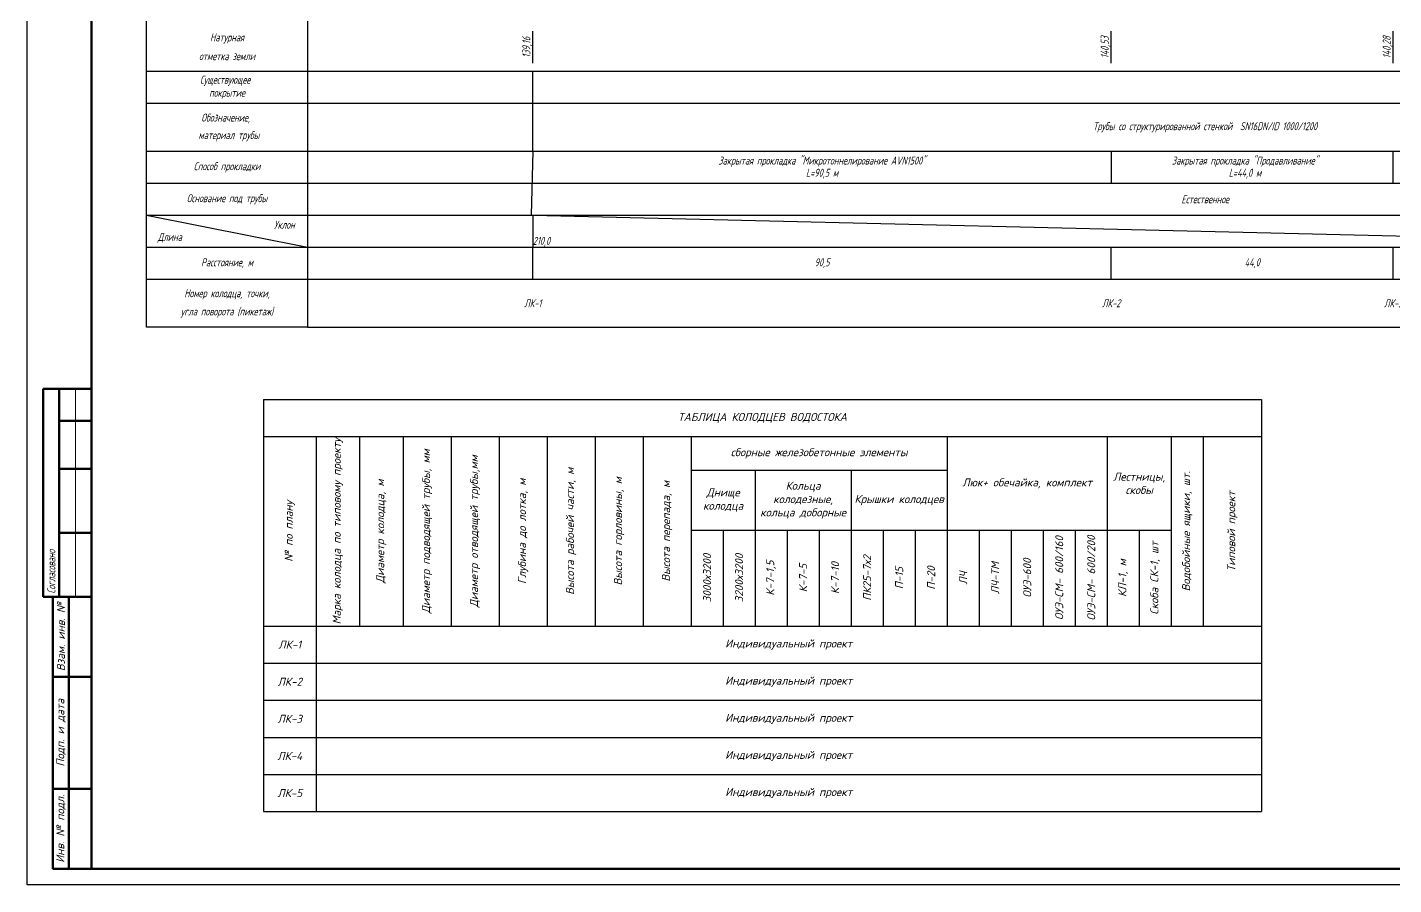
# Model space of a CAD drawing. Header units: millimetres. Extents: x -15 to 826, y 949 to 1543.
# Drawn here: x -15.3 to 411.5, y 949.2 to 1217.2 of the extents above; entities that cross this region are included whole.
import ezdxf
from ezdxf.enums import TextEntityAlignment as Align

# ---------------------------------------------------------------- set-up
doc = ezdxf.new("R2010")
doc.units = ezdxf.units.MM
doc.header["$LTSCALE"] = 0.5
for name, color, linetype in [('_PSM_GEO_ZEM_BLACK_VERT_TABL', 7, 'Continuous'), ('_PSM_LINE_MATERIAL', 7, 'Continuous'), ('_PSM_TABL_GRANICA_POKR_LINE', 7, 'Continuous'), ('_PSM_TABL_LINE', 7, 'Continuous'), ('_PSM_TABL_LINE_UKLON', 7, 'Continuous'), ('_PSM_TABL_TEXT_TRUBA_MATERIAL', 7, 'Continuous'), ('_PSM_TABL_TXT', 7, 'Continuous'), ('_PSM_TABL_TXT_BLACK_ZEM', 7, 'Continuous'), ('_PSM_TABL_TXT_TRASSA_DIST', 7, 'Continuous'), ('_PSM_TABL_TXT_TRASSA_NUMPIKET', 7, 'Continuous'), ('_PSM_TRASSA_TEXT_TYPE_PROKLADKI', 7, 'Continuous'), ('_PSM_VERT_SEC_LINE', 7, 'Continuous'), ('Надписи', 7, 'Continuous')]:
    doc.layers.add(name, color=color, linetype=linetype)
doc.layers.add('Формат - толстая линия', color=7, linetype='Continuous', lineweight=50)
doc.styles.add('2.5', font='isocpeui.ttf', dxfattribs={"height": 2.5})
doc.styles.add('psm_profil', font='isocpeur.ttf', dxfattribs={"width": 0.7, "oblique": 15, "height": 0.25})
doc.styles.add('Гост', font='isocpeui.ttf')
doc.styles.add('СПДС', font='spdswin.shx', dxfattribs={"oblique": 15})
doc.styles.add('ШТАМП_СПДС', font='spds.shx', dxfattribs={"width": 0.8, "oblique": 15, "height": 2.5})

# ---------------------------------------------------------------- blocks, each defined once
blk = doc.blocks.new('Штамп согласования')
at = {"lineweight": 50}
for points in [[(-15, 65), (0, 65), (0, 0), (-15, 0)], [(-10, 65), (-10, 0)], [(-10, 55), (0, 55)], [(-10, 40), (0, 40)], [(-10, 20), (0, 20)]]:
    blk.add_lwpolyline(points, dxfattribs=at)
at = {"color": 0, "linetype": 'ByBlock', "lineweight": 50}
blk.add_lwpolyline([(-15, 65), (-15, 0)], dxfattribs=at)
at = {"lineweight": 20}
blk.add_lwpolyline([(-5, 65), (-5, 0)], dxfattribs=at)
at = {"color": 7, "linetype": 'Continuous', "lineweight": 20, "insert": (-12.5, 1), "char_height": 2.5, "width": 65, "attachment_point": 4, "rotation": 90, "style": 'ШТАМП_СПДС'}
blk.add_mtext('Согласовано', dxfattribs=at)
blk = doc.blocks.new('*U51')
at = {"color": 0, "linetype": 'ByBlock', "lineweight": -2}
blk.add_lwpolyline([(0, 594), (841, 594), (841, 0), (0, 0)], close=True, dxfattribs=at)
at = {"layer": 'Формат - толстая линия'}
blk.add_lwpolyline([(20, 589), (836, 589), (836, 5), (20, 5)], close=True, dxfattribs=at)
at = {"layer": 'Формат - толстая линия', "ltscale": 100}
blk.add_lwpolyline([(8, 90), (20, 90), (20, 5), (8, 5)], close=True, dxfattribs=at)
for points in [[(13, 90), (13, 5)], [(8, 65), (20, 65)], [(8, 30), (20, 30)]]:
    blk.add_lwpolyline(points, dxfattribs=at)
at = {"ltscale": 100}
blk.add_blockref('Штамп согласования', (20, 90), dxfattribs=at)
at = {"color": 0, "linetype": 'ByBlock', "lineweight": -2, "ltscale": 100, "char_height": 2.5, "attachment_point": 5, "rotation": 90, "style": '2.5'}
for s, insert, width in [('Взам. инв. №', (10.5, 77.5), 25), ('Подп. и дата', (10.5, 47.5), 35), ('Инв. № подл.', (10.5, 17.5), 25)]:
    blk.add_mtext(s, dxfattribs=dict(at, insert=insert, width=width))
at = {"color": 0, "linetype": 'ByBlock', "lineweight": -2, "ltscale": 100, "style": '2.5'}
blk.add_attdef('ФОРМАТ', (791, 1.5), '', height=2.5, dxfattribs=at)
blk = doc.blocks.new('*T41')
at = {"color": 0, "linetype": 'ByBlock', "lineweight": -2, "ltscale": 0.5, "transparency": 16777216}
for p, q in [((0, 0), (311.77, 0)), ((0, 0), (0, -128.82)), ((311.77, 0), (311.77, -128.82)), ((0, -11.57), (311.77, -11.57)), ((16.41, -11.57), (16.41, -128.82)), ((30, -11.57), (30, -70.8)), ((43.59, -11.57), (43.59, -70.8)), ((58.59, -11.57), (58.59, -70.8)), ((73.59, -11.57), (73.59, -70.8)), ((88.59, -11.57), (88.59, -70.8)), ((103.59, -11.57), (103.59, -70.8)), ((118.59, -11.57), (118.59, -70.8)), ((133.59, -11.57), (133.59, -70.8)), ((213.59, -11.57), (213.59, -70.8)), ((263.59, -11.57), (263.59, -70.8)), ((283.59, -11.57), (283.59, -70.8)), ((293.59, -11.57), (293.59, -70.8)), ((133.59, -22.07), (213.59, -22.07)), ((153.59, -22.07), (153.59, -70.8)), ((183.59, -22.07), (183.59, -70.8)), ((133.59, -40.83), (283.59, -40.83)), ((143.59, -40.83), (143.59, -70.8)), ((163.59, -40.83), (163.59, -70.8)), ((173.59, -40.83), (173.59, -70.8)), ((193.59, -40.83), (193.59, -70.8)), ((203.59, -40.83), (203.59, -70.8)), ((223.59, -40.83), (223.59, -70.8)), ((233.59, -40.83), (233.59, -70.8)), ((243.59, -40.83), (243.59, -70.8)), ((253.59, -40.83), (253.59, -70.8)), ((273.59, -40.83), (273.59, -70.8)), ((0, -70.8), (311.77, -70.8)), ((0, -82.4), (311.77, -82.4)), ((0, -94.01), (311.77, -94.01)), ((0, -105.61), (311.77, -105.61)), ((0, -117.22), (311.77, -117.22)), ((0, -128.82), (311.77, -128.82))]:
    blk.add_line(p, q, dxfattribs=at)
at = {"color": 0, "ltscale": 0.5, "transparency": 16777216, "char_height": 2.5, "attachment_point": 5, "style": 'Гост'}
for s, insert, width in [('ТАБЛИЦА КОЛОДЦЕВ ВОДОСТОКА', (155.88, -5.79), 308.7653), ('сборные железобетонные элементы', (173.59, -16.82), 77), ('Люк+ обечайка, комплект', (238.59, -26.2), 47), ('Лестницы, скобы', (273.59, -26.2), 17), ('Днище колодца', (143.59, -31.45), 17), ('Кольца колодезные, кольца доборные', (168.59, -31.45), 27), ('Крышки колодцев', (198.59, -31.45), 27), ('ЛК-1', (8.21, -76.6), 13.4101), ('Индивидуальный проект', (164.09, -76.6), 292.3552), ('ЛК-2', (8.21, -88.21), 13.4101), ('Индивидуальный проект', (164.09, -88.21), 292.3552), ('ЛК-3', (8.21, -99.81), 13.4101), ('Индивидуальный проект', (164.09, -99.81), 292.3552), ('ЛК-4', (8.21, -111.42), 13.4101), ('Индивидуальный проект', (164.09, -111.42), 292.3552), ('ЛК-5', (8.21, -123.02), 13.4101), ('Индивидуальный проект', (164.09, -123.02), 292.3552)]:
    blk.add_mtext(s, dxfattribs=dict(at, insert=insert, width=width))
at = {"color": 0, "ltscale": 0.5, "transparency": 16777216, "char_height": 2.5, "attachment_point": 5, "rotation": 90, "style": 'Гост'}
for s, insert, width in [('Марка колодца по типовому проекту', (23.21, -41.19), 56.2229), ('Диаметр подводящей трубы, мм', (51.09, -41.19), 56.2229), ('Диаметр отводящей трубы,мм', (66.09, -41.19), 56.2229), ('Высота рабочей части, м', (96.09, -41.19), 56.2229), ('Диаметр колодца, м', (36.79, -41.19), 56.2229), ('Глубина до лотка, м', (81.09, -41.19), 56.2229), ('Высота горловины, м', (111.09, -41.19), 56.2229), ('Высота перепада, м', (126.09, -41.19), 56.2229), ('Водобойные ящики, шт.', (288.59, -41.19), 56.2229), ('Типовой проект', (302.68, -41.19), 56.2229), ('№ по плану', (8.21, -41.19), 56.2229), ('ОУЭ-СМ- 600/160', (248.59, -55.81), 26.9675), ('ОУЭ-СМ- 600/200', (258.59, -55.81), 26.9675), ('Скоба СК-1, шт', (278.59, -55.81), 26.9675), ('3000х3200', (138.59, -55.81), 26.9675), ('3200х3200', (148.59, -55.81), 26.9675), ('К-7-1,5', (158.59, -55.81), 26.9675), ('К-7-5', (168.59, -55.81), 26.9675), ('К-7-10', (178.59, -55.81), 26.9675), ('ПК25-7х2', (188.59, -55.81), 26.9675), ('ЛЧ-ТМ', (228.59, -55.81), 26.9675), ('ОУЭ-600', (238.59, -55.81), 26.9675), ('КЛ-1, м', (268.59, -55.81), 26.9675), ('П-15', (198.59, -55.81), 26.9675), ('П-20', (208.59, -55.81), 26.9675), ('ЛЧ', (218.59, -55.81), 26.9675)]:
    blk.add_mtext(s, dxfattribs=dict(at, insert=insert, width=width))

msp = doc.modelspace()

# ---------------------------------------------------------------- linework, layer by layer
at = {"ltscale": 0.5}
msp.add_line((411.39, 1168.489), (411.39, 1178.489), dxfattribs=at)
at = {"layer": '_PSM_GEO_ZEM_BLACK_VERT_TABL', "color": 7}
for p, q in [((142.585, 1205.989), (142.585, 1215.989)), ((323.28, 1205.989), (323.28, 1215.989)), ((411.39, 1205.989), (411.39, 1215.989)), ((142.585, 1138.489), (142.585, 1148.489)), ((323.28, 1138.489), (323.28, 1148.489)), ((411.39, 1138.489), (411.39, 1148.489))]:
    msp.add_line(p, q, dxfattribs=at)
at = {"layer": '_PSM_LINE_MATERIAL', "color": 7}
msp.add_line((142.585, 1178.489), (142.585, 1193.489), dxfattribs=at)
at = {"layer": '_PSM_TABL_GRANICA_POKR_LINE', "color": 7}
msp.add_line((142.585, 1193.489), (142.585, 1203.489), dxfattribs=at)
at = {"layer": '_PSM_TABL_LINE', "color": 7}
for p, q in [((21.862, 1123.489), (21.862, 1248.489)), ((72.223, 1248.489), (72.223, 1123.489)), ((21.862, 1203.489), (72.223, 1203.489)), ((72.223, 1203.489), (562.68, 1203.489)), ((21.862, 1193.489), (72.223, 1193.489)), ((72.223, 1193.489), (562.68, 1193.489)), ((21.862, 1178.489), (72.223, 1178.489)), ((72.223, 1178.489), (562.68, 1178.489)), ((21.862, 1168.489), (72.223, 1168.489)), ((72.223, 1168.489), (562.68, 1168.489)), ((21.862, 1158.489), (72.223, 1158.489)), ((21.862, 1158.489), (72.223, 1148.489)), ((72.223, 1158.489), (562.68, 1158.489)), ((142.585, 1158.489), (142.585, 1148.489)), ((21.862, 1148.489), (72.223, 1148.489)), ((72.223, 1148.489), (562.68, 1148.489)), ((21.862, 1138.489), (72.223, 1138.489)), ((72.223, 1138.489), (562.68, 1138.489)), ((72.223, 1123.489), (21.862, 1123.489)), ((72.223, 1123.489), (562.68, 1123.489))]:
    msp.add_line(p, q, dxfattribs=at)
at = {"layer": '_PSM_TABL_LINE_UKLON', "color": 7}
msp.add_line((142.585, 1158.489), (562.68, 1148.489), dxfattribs=at)
at = {"layer": '_PSM_VERT_SEC_LINE', "color": 7}
for p, q in [((142.585, 1178.489), (142.109, 1158.501)), ((323.28, 1178.489), (323.28, 1168.489))]:
    msp.add_line(p, q, dxfattribs=at)

# ---------------------------------------------------------------- block references
for name, p in [('*U51', (-15.348, 949.236)), ('*T41', (58.45, 1100.892))]:
    msp.add_blockref(name, p)

# ---------------------------------------------------------------- texts
at = {"layer": '_PSM_TABL_TEXT_TRUBA_MATERIAL', "color": 7, "char_height": 2.5, "width": 104.008, "attachment_point": 5, "style": 'psm_profil'}
for s, insert in [('\\A1;Трубы со структурированной стенкой  SN16{\\A0;DN/ID 1000/1200}', (352.632, 1185.989)), ('\\A1;Естественное ', (352.632, 1163.489))]:
    msp.add_mtext(s, dxfattribs=dict(at, insert=insert))
at = {"layer": '_PSM_TABL_TXT', "color": 7, "style": 'psm_profil', "oblique": 15, "width": 0.7}
for s, p in [('Натурная', (47.042, 1213.764)), ('отметка земли', (47.042, 1208.214)), ('Существующее ', (47.042, 1200.533)), ('покрытие', (47.042, 1196.446)), ('Обозначение, ', (47.205, 1188.734)), (' материал трубы', (47.042, 1183.214)), ('Способ прокладки', (47.042, 1173.489)), ('Основание под трубы', (47.042, 1163.489)), ('Длина', (29.176, 1151.446)), ('Уклон', (64.937, 1155.533)), ('Расстояние, м', (47.042, 1143.489)), ('Номер колодца, точки,', (47.042, 1133.764)), ('угла поворота (пикетаж)', (47.042, 1128.214))]:
    msp.add_text(s, height=2.5, dxfattribs=at).set_placement(p, align=Align.MIDDLE)
at = {"layer": '_PSM_TABL_TXT_BLACK_ZEM', "color": 7, "style": 'psm_profil', "oblique": 15, "width": 0.7}
for s, p in [('139,16', (140.835, 1210.989)), ('140,53', (321.53, 1210.989)), ('140,28', (409.64, 1210.989))]:
    msp.add_text(s, height=2.5, rotation=90, dxfattribs=at).set_placement(p, align=Align.MIDDLE)
at = {"layer": '_PSM_TABL_TXT_TRASSA_DIST', "color": 5, "style": 'psm_profil', "oblique": 15, "width": 0.7}
msp.add_text('210,0', height=2.5, dxfattribs=at).set_placement((142.585, 1150.489), align=Align.MIDDLE_LEFT)
at = {"layer": '_PSM_TABL_TXT_TRASSA_DIST', "color": 7, "style": 'psm_profil', "oblique": 15, "width": 0.7}
for s, p in [('90,5', (232.932, 1143.489)), ('44,0', (367.335, 1143.489))]:
    msp.add_text(s, height=2.5, dxfattribs=at).set_placement(p, align=Align.MIDDLE)
at = {"layer": '_PSM_TABL_TXT_TRASSA_NUMPIKET', "color": 7, "char_height": 2.5, "width": 10, "attachment_point": 5, "style": 'psm_profil'}
for s, insert in [('\\A1;ЛК-1', (142.585, 1130.989)), ('\\A1;ЛК-2', (323.28, 1130.989)), ('\\A1;ЛК-3', (411.39, 1130.989))]:
    msp.add_mtext(s, dxfattribs=dict(at, insert=insert))
at = {"layer": '_PSM_TRASSA_TEXT_TYPE_PROKLADKI', "color": 7, "style": 'psm_profil', "oblique": 15, "width": 0.7}
for s, p in [('Закрытая прокладка "Микротоннелирование AVN1500"', (232.932, 1175.489)), ('Закрытая прокладка "Продавливание"', (365.075, 1175.489)), ('L=90,5 м', (232.932, 1171.489)), ('L=44,0 м', (365.075, 1171.489))]:
    msp.add_text(s, height=2.5, dxfattribs=at).set_placement(p, align=Align.MIDDLE)
at = {"layer": 'Надписи', "ltscale": 20, "insert": (328.952, 1083.663), "char_height": 2.4, "width": 62.5115, "attachment_point": 1, "style": 'СПДС'}
msp.add_mtext('\\A1;{\\fISOCPEUR|b0|i0|c204|p34;\\Q0;\\C7; }', dxfattribs=at)

doc.saveas('drawing.dxf')
